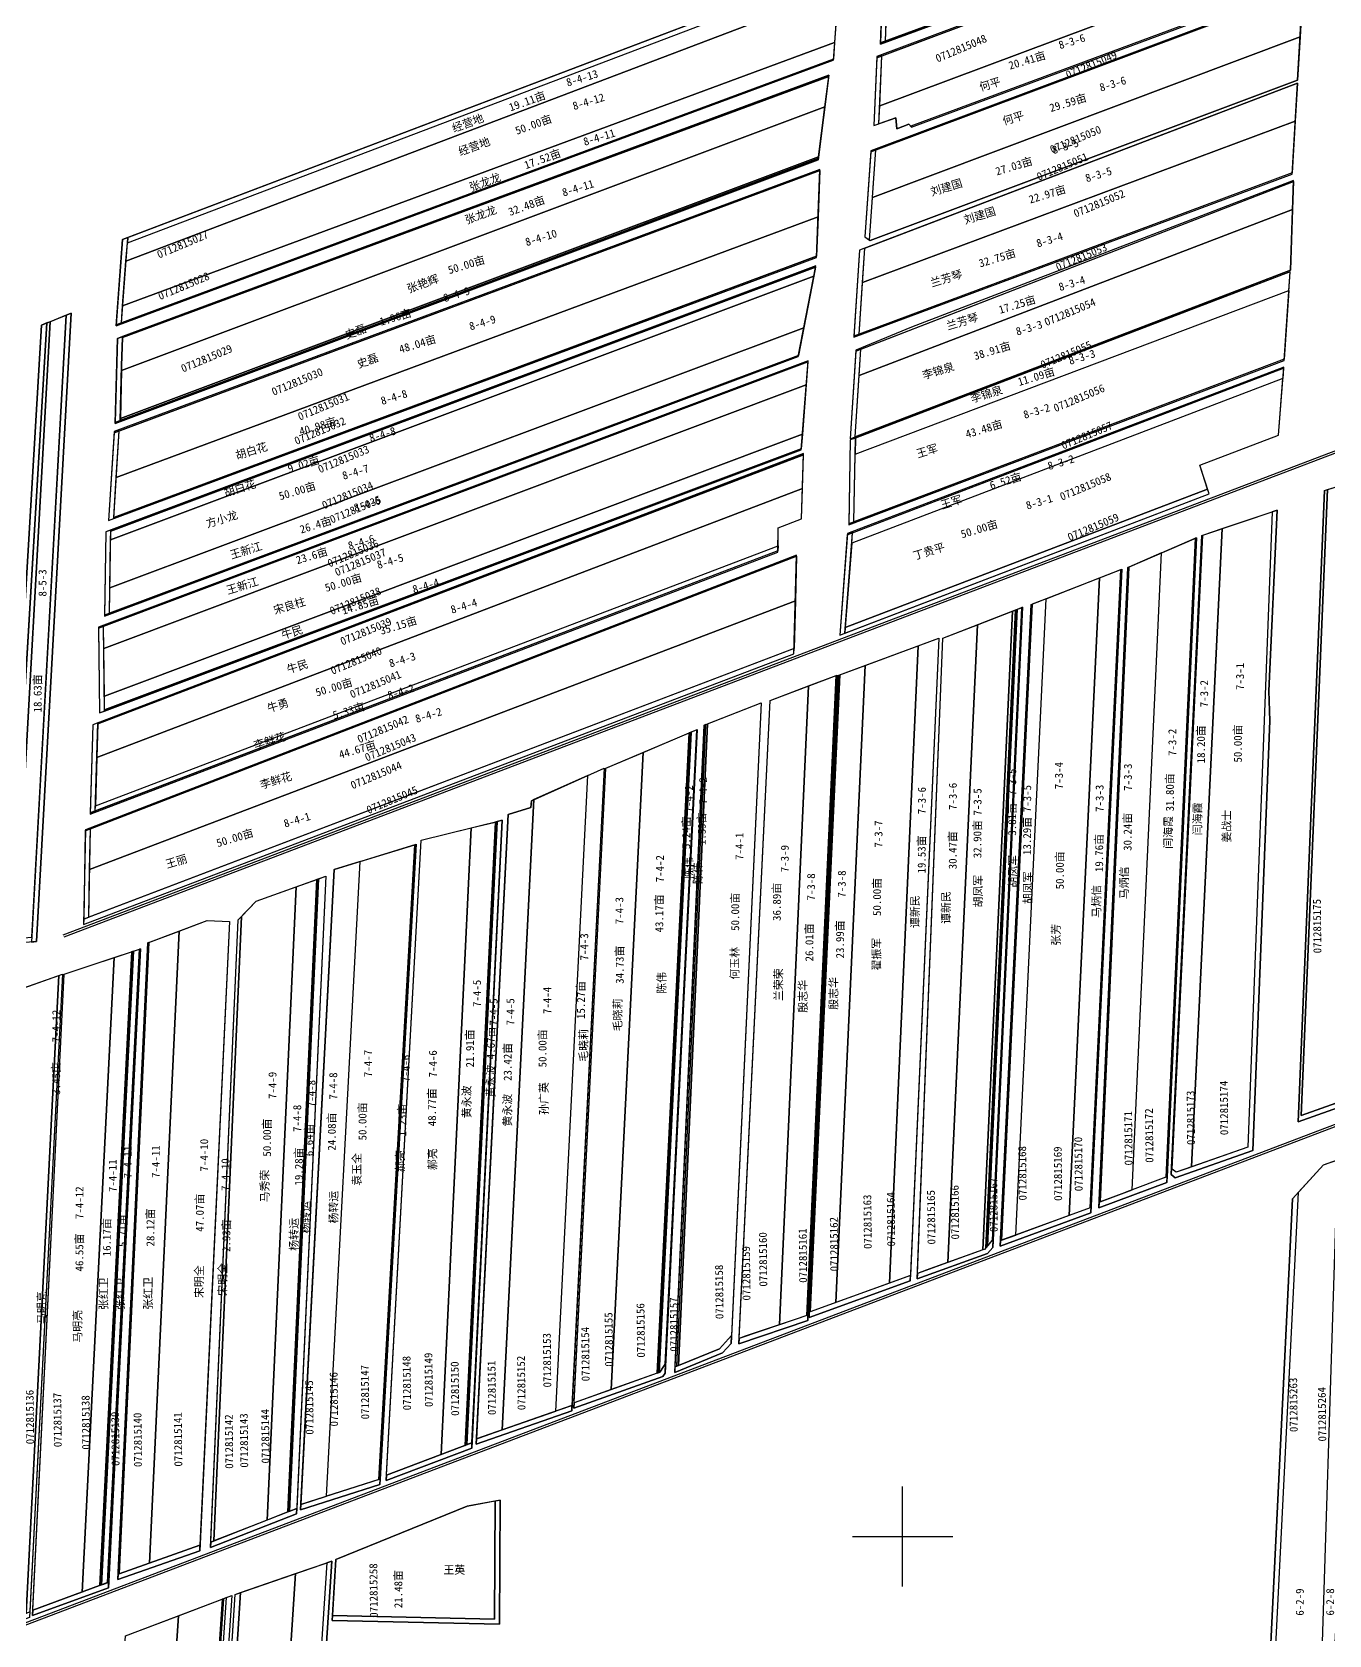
# Model space of a CAD drawing. Extents: x 541061 to 546490, y 4985742 to 4991358.
# Drawn here: x 543130 to 544426, y 4988941 to 4990543 of the extents above; entities that cross this region are included whole.
import ezdxf
from ezdxf.enums import TextEntityAlignment as Align

# ---------------------------------------------------------------- set-up
doc = ezdxf.new("R2010")
doc.units = 0
doc.header["$LTSCALE"] = 10
doc.layers.get('0').update_dxf_attribs({"linetype": 'CONTINUOUS'})
for name, color, linetype in [('2020.3.23画地', 7, 'CONTINUOUS'), ('2021年新职工', 7, 'CONTINUOUS'), ('2022年', 7, 'CONTINUOUS'), ('4-5', 7, 'CONTINUOUS'), ('TK', 7, 'CONTINUOUS'), ('地块名称', 7, 'CONTINUOUS'), ('地物扣减', 3, 'CONTINUOUS'), ('地籍号', 7, 'CONTINUOUS'), ('承包户', 7, 'CONTINUOUS'), ('测地框', 7, 'CONTINUOUS'), ('经营地', 1, 'CONTINUOUS'), ('经营地面积', 5, 'CONTINUOUS'), ('路林渠', 7, 'CONTINUOUS'), ('身份地', 1, 'CONTINUOUS'), ('身份地面积', 7, 'CONTINUOUS'), ('退界出水桩', 7, 'CONTINUOUS'), ('退界渠道', 7, 'CONTINUOUS')]:
    doc.layers.add(name, color=color, linetype=linetype)
doc.styles.add('宋体', font='')
doc.styles.get('宋体').set_extended_font_data('SimSun')

msp = doc.modelspace()

# ---------------------------------------------------------------- linework, layer by layer
at = {"color": 1, "linetype": 'Continuous'}
msp.add_line((543414.4, 4989695.7, 283), (543385.4, 4989063.4, 283), dxfattribs=at)
msp.add_line((543414.4, 4989695.7, 283), (543385.4, 4989063.4, 283), dxfattribs=at)
at = {"color": 2, "linetype": 'Continuous', "flags": 128}
msp.add_lwpolyline([(543803.4, 4989850.5), (543801.7, 4989849.8), (543772.4, 4989208.4), (543774.2, 4989209.2)], close=True, dxfattribs=at)
at = {"layer": '2020.3.23画地', "color": 3, "linetype": 'Continuous'}
msp.add_lwpolyline([(543983.9, 4990563.5), (544405.9, 4990718.7), (544405.2, 4990689.1), (543982.8, 4990533.7)], close=True, dxfattribs=at)
at = {"layer": '2020.3.23画地', "color": 3, "linetype": 'Continuous', "flags": 128}
msp.add_lwpolyline([(543234.2, 4988333.9), (543184.9, 4988316.1), (543192.3, 4988439), (543190.4, 4988439.1), (543223.1, 4988939.7), (543276.1, 4988959.7)], close=True, dxfattribs=at)
at = {"layer": '2021年新职工', "color": 1, "linetype": 'Continuous'}
for points in [[(543956.5, 4990199.4), (544389.7, 4990365.3), (544387.6, 4990304.8), (543952.5, 4990138.1)], [(544196.9, 4989997.1), (544218, 4990005.4), (544187.3, 4989367.6), (544166.3, 4989359.8)], [(543805.1, 4989851.1), (543858.6, 4989872.1), (543828.9, 4989239.7), (543817, 4989226.6), (543775.9, 4989209.9)], [(543568.9, 4989747.3), (543592.6, 4989753.1), (543562.4, 4989130), (543538.6, 4989121)], [(543518.6, 4989734.9), (543568.9, 4989747.3), (543538.6, 4989121), (543484.1, 4989100.3)], [(543512.4, 4989730.4), (543513.7, 4989730.8), (543477.7, 4989096.2), (543476.4, 4989095.8)]]:
    msp.add_lwpolyline(points, close=True, dxfattribs=at)
at = {"layer": '2021年新职工', "color": 1, "linetype": 'Continuous', "flags": 128}
for points in [[(543952.8, 4990136.9), (543952.5, 4990120.8), (544386.1, 4990284.5), (544387.3, 4990303.1)], [(543108.1, 4989636.1), (543113.7, 4989636.6), (543147.8, 4990253.2), (543144.5, 4990251.9)], [(544258.6, 4990022.1), (544226.1, 4990008), (544197.3, 4989373.3), (544229.4, 4989385.3)], [(543986.9, 4989292.3), (543933.3, 4989272.8), (543962.7, 4989909.7), (544015.5, 4989929.1)], [(543631.5, 4989775.5), (543628.9, 4989774.4), (543628.5, 4989767.7), (543605.8, 4989760.6), (543574.1, 4989136.5), (543599.6, 4989145.5)], [(543564.4, 4989130.8), (543569.5, 4989132.7), (543599.7, 4989754.8), (543594.6, 4989753.6)]]:
    msp.add_lwpolyline(points, close=True, dxfattribs=at)
at = {"layer": '2022年', "color": 4, "linetype": 'Continuous'}
for points in [[(543220.4, 4990268.9), (543932, 4990532.4), (543930.8, 4990515.6), (543219.1, 4990252)], [(543187.4, 4989705.5), (543892.8, 4989974.3), (543891.6, 4989926.5), (543186.5, 4989657.9)], [(543161.8, 4989601.1), (543211.9, 4989617.5), (543179.9, 4988983.4), (543130.5, 4988965.2)], [(543156.5, 4989599.7), (543160.2, 4989601), (543127.5, 4988963.5), (543123.8, 4988962.1)]]:
    msp.add_lwpolyline(points, close=True, dxfattribs=at)
at = {"layer": '2022年', "color": 4, "linetype": 'Continuous', "flags": 128}
for points in [[(543922.3, 4990468.1), (543926.2, 4990498.4), (543220.1, 4990237.3), (543219.4, 4990209.1), (543219.3, 4990204.3)], [(543202.2, 4989879), (543201.6, 4989926.5), (543903.6, 4990190), (543899.9, 4990140.9)], [(543202.4, 4989865.1), (543202.2, 4989879), (543899.9, 4990140.9), (543898.7, 4990126.2)], [(543195.7, 4989851.2), (543194.6, 4989817.6), (543899.9, 4990086.6), (543900.9, 4990120.2)], [(543364.7, 4989055.3), (543311.5, 4989034.6), (543339.2, 4989658.8), (543353.8, 4989673.9), (543393.8, 4989688.3)], [(543101.6, 4989580.2), (543156.5, 4989599.7), (543123.8, 4988962.1), (543072.2, 4988943.4)]]:
    msp.add_lwpolyline(points, close=True, dxfattribs=at)
at = {"layer": '4-5', "color": 3, "linetype": 'Continuous', "flags": 128}
msp.add_lwpolyline([(543977.1, 4990469), (543979.2, 4990519), (544404.4, 4990678.2), (544402.4, 4990628.2)], close=True, dxfattribs=at)
at = {"layer": '4-5', "color": 2, "linetype": 'Continuous'}
for points in [[(543969.9, 4990377.4), (544397.3, 4990537.8), (544394.8, 4990494.7), (543967.6, 4990334.4), (543967, 4990334.8)], [(543962.2, 4990326.7), (544394.5, 4990491.7), (544392.3, 4990453.5), (543959.9, 4990292.4)]]:
    msp.add_lwpolyline(points, close=True, dxfattribs=at)
at = {"layer": '4-5', "color": 2, "linetype": 'Continuous', "flags": 128}
msp.add_lwpolyline([(543594.6, 4989753.6), (543593.6, 4989753.3), (543563.4, 4989130.4), (543564.4, 4989130.8)], close=True, dxfattribs=at)
at = {"layer": 'TK', "linetype": 'Continuous'}
for p, q in [((544000, 4988988.8), (544000, 4989088.8)), ((543950, 4989038.8), (544050, 4989038.8))]:
    msp.add_line(p, q, dxfattribs=at)
at = {"layer": '地物扣减', "color": 3, "linetype": 'Continuous'}
for points in [[(543801.7, 4989849.8), (543801.7, 4989849.8), (543772.4, 4989208.4), (543775.9, 4989209.9), (543817, 4989226.6), (543828.9, 4989239.7), (543828.5, 4989231.9), (543820, 4989222.4), (543772.2, 4989203)], [(543237.4, 4989625.9), (543238.4, 4989626.2), (543206.1, 4988987.7), (543130.2, 4988959.8), (543130.5, 4988965.2), (543143.2, 4988969.9), (543146, 4988970.9), (543197.2, 4988989.8), (543198.2, 4988990.1), (543199.2, 4988990.5), (543201.5, 4988991.4), (543204.8, 4988992.5), (543205.4, 4988992.8)], [(543245.6, 4989632.4), (543246.7, 4989632.8), (543216.9, 4989001.6), (543297.6, 4989030.1), (543297.4, 4989024.7), (543215.6, 4988995.9)], [(543584.7, 4989140.3), (543588, 4989141.4), (543641.8, 4989160.3), (543645, 4989161.4), (543669.5, 4989170), (543669.3, 4989164.6), (543573.8, 4989131.1), (543574.1, 4989136.5)], [(543308.4, 4989033.3), (543337.2, 4989044.6), (543340.4, 4989045.8), (543385.4, 4989063.4), (543386.4, 4989063.8), (543387.4, 4989064.2), (543394.6, 4989067), (543394.3, 4989061.5), (543308.1, 4989027.9)], [(543430.1, 4988960), (543592.2, 4988956.4), (543592.6, 4989074.4), (543597.6, 4989075.3), (543597.2, 4988951.3), (543429.8, 4988955)]]:
    msp.add_lwpolyline(points, close=True, dxfattribs=at)
at = {"layer": '地物扣减', "color": 2, "linetype": 'Continuous', "flags": 128}
msp.add_lwpolyline([(543762.5, 4989211.2), (543763.1, 4989212.1), (543794.7, 4989845.5), (543794.2, 4989845.3)], close=True, dxfattribs=at)
at = {"layer": '测地框', "color": 7, "linetype": 'Continuous', "flags": 128}
for points, elevation in [([(544407.4, 4990788.3), (544405.2, 4990688), (543977.7, 4990530.7), (543981.2, 4990624.3)], 280.5), ([(543957, 4990324.8), (543951.2, 4990237.7), (544389.3, 4990400.8), (544394.5, 4990491.7)], 281.5)]:
    msp.add_lwpolyline(points, close=True, dxfattribs=dict(at, elevation=elevation))
at = {"layer": '测地框', "linetype": 'Continuous', "flags": 128}
for points, elevation in [([(543974.1, 4990518.2), (543971.3, 4990449.3), (543993.1, 4990456.9), (543994.2, 4990446.1), (544006.3, 4990450.5), (544008.9, 4990447.7), (544400.9, 4990593.4), (544404.4, 4990679.3)], 280.6), ([(543937.5, 4990608), (543930.7, 4990514.5), (543213.9, 4990249), (543220.4, 4990335.5)], 280.2), ([(543968.1, 4990424.1), (543962.2, 4990338), (543967.6, 4990334.4), (544394.8, 4990494.7), (544400, 4990585.9)], 280.9), ([(543926.3, 4990499.5), (543915.4, 4990415), (543212.9, 4990151.4), (543215.1, 4990236.5)], 280.5), ([(543211.8, 4990143.3), (543206.3, 4990054.5), (543913.9, 4990317.5), (543917.2, 4990405.5)], 281.7), ([(544009, 4990247.6), (543953.2, 4990224.7), (543947.4, 4990136.1), (544387.6, 4990304.8), (544390.6, 4990394.3)], 281.5), ([(543203.5, 4990043.1), (543202.3, 4989958.9), (543895.6, 4990218.3), (543913.1, 4990308.9)], 281.9), ([(543947.7, 4990135), (543946.2, 4990050.2), (544381.2, 4990214.5), (544387.3, 4990303.1)], 282.1), ([(543139.4, 4990249.8), (543168.9, 4990261.7), (543134.3, 4989633.6), (543102.7, 4989630.6)], 281.9), ([(543196.4, 4989947.9), (543197.4, 4989862.1), (543898.7, 4990125.1), (543905.4, 4990214.1)], 282), ([(543944.8, 4990041.4), (543937.2, 4989939.9), (544306.4, 4990081.1), (544297, 4990109.9), (544375.6, 4990139.7), (544380.9, 4990207.9)], 282.1), ([(543190.6, 4989850.4), (543187.9, 4989761.1), (543875.4, 4990022.9), (543875.7, 4990047.3), (543899, 4990056.3), (543901, 4990121.3)], 282.2), ([(544421.7, 4990084.6), (544505.7, 4990110.1), (544479.6, 4989483.3), (544395.3, 4989453.3)], 281.7), ([(544298.9, 4990039.5), (544374.3, 4990064.9), (544366.1, 4989884.3), (544366.9, 4989854.3), (544349.9, 4989424.6), (544272.4, 4989397.3), (544268.3, 4989400.7)], 281.7), ([(544225.1, 4990007.5), (544293.6, 4990037.2), (544264, 4989392.9), (544196.1, 4989367.5)], 281.9), ([(543183.1, 4989745.4), (543181.4, 4989650.6), (543891.4, 4989921.1), (543894, 4990019.8)], 282.3), ([(544128.3, 4989970.4), (544219, 4990005.8), (544188.1, 4989362.5), (544097.6, 4989329.2)], 282.1), ([(544040.3, 4989936.8), (544119.9, 4989967.7), (544090.1, 4989327.9), (544084.9, 4989321.7), (544014.5, 4989296.5)], 282.4), ([(543936.1, 4989900), (544036.2, 4989936.7), (544007.5, 4989294.4), (543906.5, 4989257.8)], 282.8), ([(543867.7, 4989874.7), (543934.5, 4989899.9), (543905.1, 4989254.8), (543836.2, 4989231.5)], 282.7), ([(543801.7, 4989849.8), (543858.6, 4989872.1), (543828.5, 4989231.9), (543820, 4989222.4), (543772.2, 4989203)], 282.9), ([(543703.2, 4989807), (543794.7, 4989845.5), (543762.6, 4989202.2), (543760.4, 4989198.9), (543671.5, 4989167.1)], 282.9), ([(543605.8, 4989760.6), (543628.5, 4989767.7), (543628.9, 4989774.4), (543701.8, 4989806.9), (543669.3, 4989164.6), (543573.8, 4989131.1)], 283.3), ([(543518.6, 4989734.9), (543599.7, 4989754.8), (543569.3, 4989127.3), (543483.8, 4989094.9)], 283.2), ([(543431.9, 4989705.7), (543513.7, 4989730.8), (543477.4, 4989090.8), (543398.2, 4989065.5)], 283.1), ([(543335.9, 4989655.4), (543353.8, 4989673.9), (543423.6, 4989699), (543394.3, 4989061.5), (543308.1, 4989027.9)], 283), ([(543245.6, 4989632.4), (543305, 4989654.5), (543327.2, 4989653.7), (543297.4, 4989024.7), (543215.6, 4988995.9)], 283), ([(543161.8, 4989601.1), (543238.4, 4989626.2), (543206.1, 4988987.7), (543130.2, 4988959.8)], 283), ([(543072.7, 4989569.9), (543160.2, 4989601), (543127.2, 4988958), (543043, 4988927.5)], 283.2), ([(544389.8, 4989376.4), (544420.7, 4989410.4), (544456.8, 4989423), (544425.4, 4988794.4), (544364.5, 4988779.6), (544361, 4988788.7)], 281.9), ([(543433.5, 4989015.9), (543429.8, 4988955), (543597.2, 4988951.3), (543597.6, 4989075.3), (543564.6, 4989069.2)], 283.1), ([(543223.1, 4988939.7), (543329.4, 4988979.8), (543287.5, 4988353.2), (543284.1, 4988346.5), (543184.6, 4988310.6), (543192.3, 4988439), (543190.4, 4988439.1)], 283.4)]:
    msp.add_lwpolyline(points, close=True, dxfattribs=dict(at, elevation=elevation))
at = {"layer": '测地框', "color": 3, "linetype": 'Continuous', "elevation": 283.3, "flags": 128}
msp.add_lwpolyline([(543332.8, 4988980.9), (543429.6, 4989014.4), (543388.4, 4988384.3), (543292.4, 4988351.5)], close=True, dxfattribs=at)
at = {"layer": '经营地', "color": 1, "linetype": 'Continuous'}
msp.add_line((544112.8, 4989964.9, 282.4), (544083, 4989327.3, 282.4), dxfattribs=at)
at = {"layer": '经营地', "color": 5, "linetype": 'Continuous', "flags": 128}
for points in [[(543223.7, 4990313.6), (543225.1, 4990332), (543937.1, 4990602.5), (543935.7, 4990584.1)], [(543220.4, 4990268.9), (543223.7, 4990313.6), (543935.7, 4990584.1), (543932, 4990532.4)], [(543113.7, 4989636.6), (543129.5, 4989638.1), (543163.8, 4990259.7), (543147.8, 4990253.2)]]:
    msp.add_lwpolyline(points, close=True, dxfattribs=at)
at = {"layer": '经营地', "color": 5, "linetype": 'Continuous'}
msp.add_lwpolyline([(543144.5, 4990251.9), (543144.5, 4990251.9), (543108.1, 4989636.1), (543108.1, 4989636.1)], close=True, dxfattribs=at)
at = {"layer": '路林渠', "color": 3, "linetype": 'Continuous'}
msp.add_line((544421.7, 4990084.6, 281.7), (544395.3, 4989453.3, 281.7), dxfattribs=at)
at = {"layer": '路林渠', "color": 3, "linetype": 'Continuous', "flags": 128}
for points in [[(543986.1, 4990620.8), (543981, 4990618.9), (543977.7, 4990531.8), (543982.8, 4990533.7)], [(543937.1, 4990602.5), (543937.5, 4990608), (543225.5, 4990337.5), (543225.1, 4990332)], [(543979.2, 4990519), (543974.1, 4990517.1), (543971.3, 4990449.3), (543976.3, 4990451.1)], [(543973.2, 4990425), (543968.1, 4990423), (543962.2, 4990338), (543967, 4990334.8)], [(543225.1, 4990332), (543225.5, 4990337.5), (543220.4, 4990335.5), (543213.9, 4990250.1), (543219.1, 4990252)], [(543962.2, 4990326.7), (543957, 4990324.8), (543951.3, 4990238.7), (543956.4, 4990240.7)], [(543144.5, 4990251.9), (543139.4, 4990249.8), (543102.7, 4989630.6), (543107.8, 4989631)], [(543168.9, 4990261.7), (543163.8, 4990259.7), (543129.2, 4989633.1), (543134.3, 4989633.6)], [(543220.1, 4990237.3), (543220.1, 4990238.4), (543215.1, 4990236.5), (543213, 4990152.5), (543218, 4990154.4), (543219.4, 4990209.1)], [(543958.2, 4990225.6), (543953.1, 4990223.6), (543947.4, 4990136.1), (543952.5, 4990138.1)], [(543216.9, 4990144.1), (543211.8, 4990142.2), (543206.3, 4990054.5), (543211.5, 4990056.5)], [(543952.8, 4990136.9), (543947.7, 4990135), (543946.2, 4990051.3), (543951.3, 4990053.2)], [(544306.4, 4990081.1), (544304.8, 4990085.9), (543942.7, 4989947.4), (543942.3, 4989941.9)], [(544421.7, 4990084.6), (544424.5, 4990085.5), (544398.3, 4989459.7), (544479.9, 4989488.7), (544479.6, 4989483.3), (544395.3, 4989453.3)], [(544349.9, 4989424.6), (544366.9, 4989854.3), (544366.1, 4989884.3), (544374.3, 4990064.9), (544369.2, 4990063.1), (544345, 4989428.2), (544283.4, 4989406.5), (544273.4, 4989403), (544269.5, 4989406.2), (544268.6, 4989407), (544268.3, 4989400.7), (544272.4, 4989397.3)], [(543208.5, 4990044.9), (543203.5, 4990043.1), (543202.3, 4989960), (543207.4, 4989961.9)], [(543949.9, 4990042.3), (543944.7, 4990040.3), (543937.2, 4989939.9), (543942.3, 4989941.9)], [(543201.4, 4989948.7), (543196.4, 4989946.9), (543197.4, 4989862.1), (543202.4, 4989864)], [(543891.4, 4989921.1), (543891.6, 4989926.5), (543181.5, 4989656), (543181.4, 4989650.6)], [(543195.7, 4989852.3), (543190.6, 4989850.4), (543188, 4989762.2), (543193, 4989764.1)], [(543188.1, 4989746.2), (543183, 4989744.3), (543181.5, 4989656), (543186.5, 4989657.9)], [(544264, 4989392.9), (544264.3, 4989398.4), (544263.2, 4989398), (544224.1, 4989383.3), (544219, 4989381.4), (544197.3, 4989373.3), (544196.3, 4989373), (544196.1, 4989367.5)], [(544425.4, 4988794.4), (544425.7, 4988799.6), (544367.6, 4988785.5), (544366.1, 4988789.6), (544395.7, 4989383), (544389.8, 4989376.4), (544361, 4988788.7), (544364.5, 4988779.6)], [(544188.1, 4989362.5), (544188.3, 4989368), (544187.3, 4989367.6), (544098.8, 4989335), (544097.8, 4989334.6), (544097.6, 4989329.2)], [(544084.9, 4989321.7), (544090.1, 4989327.9), (544090.5, 4989336.1), (544089.4, 4989335), (544087.6, 4989332.8), (544085.2, 4989329.8), (544081.9, 4989325.9), (544080.2, 4989325.3), (544027.1, 4989306.3), (544023.6, 4989305.1), (544014.7, 4989301.9), (544014.5, 4989296.5)], [(544007.5, 4989294.4), (544007.7, 4989299.8), (543907.7, 4989263.5), (543906.7, 4989263.2), (543906.5, 4989257.8)], [(543905.1, 4989254.8), (543905.3, 4989260.2), (543904.3, 4989259.8), (543894.7, 4989256.6), (543841.7, 4989238.7), (543836.5, 4989236.9), (543836.2, 4989231.5)], [(543820, 4989222.4), (543828.5, 4989231.9), (543828.9, 4989239.7), (543817, 4989226.6), (543775.9, 4989209.9), (543774.5, 4989209.4), (543772.4, 4989208.4), (543772.2, 4989203)], [(543760.4, 4989198.9), (543762.6, 4989202.2), (543763.1, 4989212.1), (543760.9, 4989208.8), (543757.2, 4989203.1), (543756.6, 4989202.9), (543755.6, 4989202.5), (543754.6, 4989202.1), (543703.7, 4989183.9), (543700.7, 4989182.8), (543671.8, 4989172.5), (543671.5, 4989167.1)], [(543669.3, 4989164.6), (543669.5, 4989170), (543574.1, 4989136.5), (543573.8, 4989131.1)], [(543569.3, 4989127.3), (543569.5, 4989132.7), (543484.1, 4989100.3), (543483.8, 4989094.9)], [(543477.4, 4989090.8), (543477.7, 4989096.2), (543398.5, 4989070.9), (543398.2, 4989065.5)], [(543394.3, 4989061.5), (543394.6, 4989067), (543308.4, 4989033.3), (543308.1, 4989027.9)], [(543297.4, 4989024.7), (543297.6, 4989030.1), (543216.9, 4989001.6), (543215.9, 4989001.3), (543215.6, 4988995.9)], [(543429.6, 4989014.4), (543424.5, 4989012.6), (543383.6, 4988388), (543292.7, 4988356.9), (543292.4, 4988351.5), (543388.4, 4988384.3)], [(543206.1, 4988987.7), (543206.4, 4988993.2), (543205.4, 4988992.8), (543199.2, 4988990.5), (543198.2, 4988990.1), (543197.2, 4988989.8), (543146, 4988970.9), (543130.5, 4988965.2), (543130.2, 4988959.8)]]:
    msp.add_lwpolyline(points, close=True, dxfattribs=at)
at = {"layer": '路林渠', "color": 4, "linetype": 'Continuous', "elevation": 283.5, "flags": 128}
for points in [[(543161.1, 4989640.3), (545531.6, 4990542.6)], [(543161.1, 4989640.3), (545531.6, 4990542.6)], [(543162, 4989638.4), (545533.2, 4990541)], [(543162, 4989638.4), (545533.2, 4990541)], [(542902, 4988868.5), (545486.5, 4989852.3)], [(542902.2, 4988866.4), (545488.1, 4989850.7)]]:
    msp.add_lwpolyline(points, dxfattribs=at)
at = {"layer": '路林渠', "color": 3, "linetype": 'Continuous', "flags": 128}
msp.add_lwpolyline([(544395.3, 4989453.3), (544479.6, 4989483.3)], dxfattribs=at)
at = {"layer": '路林渠', "color": 1, "linetype": 'Continuous', "flags": 128}
for points, elevation in [([(544268.3, 4989400.7), (544272.4, 4989397.3), (544349.9, 4989424.6)], 281.7), ([(544196.1, 4989367.5), (544264, 4989392.9)], 281.9), ([(544097.6, 4989329.2), (544188.1, 4989362.5)], 282.1)]:
    msp.add_lwpolyline(points, dxfattribs=dict(at, elevation=elevation))
at = {"layer": '路林渠', "color": 3, "linetype": 'Continuous', "elevation": 282.8, "flags": 128}
msp.add_lwpolyline([(543906.5, 4989257.8), (544007.5, 4989294.4)], dxfattribs=at)
at = {"layer": '身份地', "color": 1, "linetype": 'Continuous', "flags": 128}
for points in [[(543979.2, 4990519), (544404.4, 4990678.2)], [(543211.5, 4990057.5), (543914, 4990318.6)], [(543208.5, 4990043.9), (543912.8, 4990307.8)], [(543195.7, 4989851.2), (543900.9, 4990120.2)], [(543202.4, 4989864), (543898.7, 4990125.1)]]:
    msp.add_lwpolyline(points, dxfattribs=at)
for points in [[(544008.2, 4990448.5), (544006.3, 4990450.5), (543994.2, 4990446.1), (543993.1, 4990456.9), (543976.3, 4990451.1), (543977.1, 4990469), (544402.4, 4990628.2), (544401, 4990594.5)], [(543956.5, 4990199.4), (543958.2, 4990225.6), (544390.6, 4990393.2), (544389.7, 4990365.3)], [(543208.4, 4990035.3), (543208.5, 4990043.9), (543912.8, 4990307.8), (543911.1, 4990298.6)], [(543201.6, 4989926.5), (543201.4, 4989948.7), (543905.3, 4990213), (543903.6, 4990190)], [(543942.7, 4989947.4), (544304.8, 4990085.9), (544297, 4990109.9), (544375.6, 4990139.7), (544380, 4990196.4), (543949.1, 4990031.9)], [(543875.5, 4990029.3), (543875.7, 4990047.3), (543899, 4990056.3), (543899.9, 4990086.6), (543194.6, 4989817.6), (543193.2, 4989769.4)], [(544452.5, 4989479), (544398.3, 4989459.7), (544424.5, 4990085.5), (544478.5, 4990101.8)], [(544288.7, 4989408.3), (544273.4, 4989403), (544269.5, 4989406.2), (544299.9, 4990039.9), (544319.2, 4990046.4)], [(543187.4, 4989705.5), (543188.1, 4989746.2), (543894, 4990018.7), (543892.8, 4989974.3)], [(544166.3, 4989359.8), (544113, 4989340.2), (544143.5, 4989976.3), (544196.9, 4989997.1)], [(544143.5, 4989976.3), (544129.3, 4989970.8), (544098.8, 4989335), (544113, 4989340.2)], [(544089.4, 4989335), (544085.2, 4989329.8), (544114.8, 4989965.7), (544118.9, 4989967.3)], [(544045.3, 4989312.8), (544014.7, 4989301.9), (544040.3, 4989936.8), (544074.7, 4989950.1)], [(543933.3, 4989272.8), (543907.7, 4989263.5), (543937.1, 4989900.3), (543962.7, 4989909.7)], [(543876.8, 4989250.5), (543836.5, 4989236.9), (543867.7, 4989874.7), (543905.8, 4989889.1)], [(543775.9, 4989209.9), (543774.2, 4989209.2), (543803.4, 4989850.5), (543805.1, 4989851.1)], [(543756.6, 4989202.9), (543757.2, 4989203.1), (543762.5, 4989211.2), (543794.2, 4989845.3), (543788.6, 4989842.9)], [(543685.4, 4989799.6), (543631.5, 4989775.5), (543599.6, 4989145.5), (543653.2, 4989164.3)], [(543398.5, 4989070.9), (543424.2, 4989079.1), (543457.7, 4989713.6), (543431.9, 4989705.7)], [(543311.5, 4989034.6), (543308.4, 4989033.3), (543335.9, 4989655.4), (543339.2, 4989658.8)], [(543247.1, 4989012.3), (543216.9, 4989001.6), (543246.7, 4989632.8), (543276.9, 4989644)], [(543352.5, 4988377.3), (543298.3, 4988358.8), (543338.3, 4988982.8), (543393.3, 4989001.9)], [(543298.3, 4988358.8), (543292.7, 4988356.9), (543332.8, 4988980.9), (543338.3, 4988982.8)]]:
    msp.add_lwpolyline(points, close=True, dxfattribs=at)
at = {"layer": '身份地', "color": 1, "linetype": 'Continuous'}
for points in [[(543973.2, 4990425), (544400, 4990584.9), (544397.3, 4990537.8), (543969.9, 4990377.4)], [(543959.9, 4990292.4), (544392.3, 4990453.5), (544389.3, 4990401.9), (543956.4, 4990240.7)], [(543214, 4990097.4), (543915.4, 4990358), (543914, 4990318.6), (543211.5, 4990057.5)], [(543208.4, 4990035.3), (543911.1, 4990298.6), (543901.2, 4990247.1), (543207.7, 4989987.3)], [(543952.5, 4990120.8), (544386.1, 4990284.5), (544381.3, 4990215.6), (543951.3, 4990053.2)], [(543207.7, 4989987.3), (543901.2, 4990247.1), (543895.9, 4990219.4), (543207.4, 4989961.9)], [(543949.9, 4990042.3), (544380.8, 4990206.8), (544380, 4990196.4), (543949.1, 4990031.9)], [(544319.2, 4990046.4), (544369.2, 4990063.1), (544345, 4989428.2), (544288.7, 4989408.3)], [(543193.2, 4989769.4), (543875.5, 4990029.3), (543875.4, 4990024), (543193, 4989764.1)], [(544258.6, 4990022.1), (544292.5, 4990036.8), (544263.2, 4989398), (544229.4, 4989385.3)], [(544074.7, 4989950.1), (544109.7, 4989963.7), (544080.2, 4989325.3), (544045.3, 4989312.8)], [(544109.7, 4989963.7), (544112.8, 4989964.9), (544083, 4989327.3), (544081.9, 4989325.9), (544080.2, 4989325.3)], [(544015.5, 4989929.1), (544036.2, 4989936.7), (544007.7, 4989299.8), (543986.9, 4989292.3)], [(543905.8, 4989889.1), (543933.4, 4989899.5), (543904.3, 4989259.8), (543876.8, 4989250.5)], [(543740.5, 4989822.7), (543786.6, 4989842.1), (543754.6, 4989202.1), (543708.7, 4989185.7)], [(543703.2, 4989807), (543740.5, 4989822.7), (543708.7, 4989185.7), (543671.8, 4989172.5)], [(543685.4, 4989799.6), (543701.8, 4989806.9), (543669.5, 4989170), (543653.2, 4989164.3)], [(543594.6, 4989753.6), (543599.7, 4989754.8), (543569.5, 4989132.7), (543564.4, 4989130.8)], [(543457.7, 4989713.6), (543512.4, 4989730.4), (543476.4, 4989095.8), (543424.2, 4989079.1)], [(543335.9, 4989655.4), (543353.8, 4989673.9), (543393.8, 4989688.3), (543364.7, 4989055.3), (543308.4, 4989033.3)], [(543393.8, 4989688.3), (543414.4, 4989695.7), (543385.4, 4989063.4), (543364.7, 4989055.3)], [(543276.9, 4989644), (543305, 4989654.5), (543327.2, 4989653.7), (543297.6, 4989030.1), (543247.1, 4989012.3)], [(543211.9, 4989617.5), (543229.2, 4989623.2), (543197.2, 4988989.8), (543179.9, 4988983.4)], [(543231.2, 4989623.9), (543237.4, 4989625.9), (543205.4, 4988992.8), (543199.2, 4988990.5)], [(543074.7, 4989570.6), (543156.5, 4989599.7), (543123.8, 4988962.1), (543045.3, 4988933.6)], [(543484.1, 4989100.3), (543569.5, 4989132.7), (543569.3, 4989127.3), (543483.8, 4989094.9)], [(543433.5, 4989015.9), (543564.6, 4989069.2), (543592.6, 4989074.4), (543592.2, 4988956.4), (543430.1, 4988960)], [(543393.3, 4989001.9), (543424.5, 4989012.6), (543383.6, 4988388), (543352.5, 4988377.3)], [(543276.1, 4988959.7), (543320, 4988976.3), (543278.1, 4988349.8), (543234.2, 4988333.9)], [(543324.3, 4988977.9), (543329.4, 4988979.8), (543287.5, 4988353.2), (543282.4, 4988351.4)]]:
    msp.add_lwpolyline(points, close=True, dxfattribs=at)
at = {"layer": '身份地', "color": 1, "linetype": 'Continuous', "flags": 128}
for points, elevation in [([(543416.5, 4989696.4), (543423.6, 4989699), (543394.6, 4989067), (543387.4, 4989064.2)], 283), ([(544415.1, 4988797), (544367.6, 4988785.5), (544366.1, 4988789.6), (544395.7, 4989383), (544420.7, 4989410.4), (544434.7, 4989415.3)], 281.9), ([(544456.8, 4989423), (544434.7, 4989415.3), (544415.1, 4988797), (544425.7, 4988799.6), (544456.8, 4989423)], 281.9)]:
    msp.add_lwpolyline(points, close=True, dxfattribs=dict(at, elevation=elevation))
at = {"layer": '身份地面积', "color": 1, "linetype": 'Continuous', "flags": 128}
for points in [[(543915.8, 4990418.1), (543922.3, 4990468.1), (543219.3, 4990204.3), (543218.1, 4990156.3)], [(543915.5, 4990416.2), (543915.8, 4990418.1), (543218.1, 4990156.3), (543218, 4990154.4)], [(543214, 4990097.4), (543216.9, 4990144.1), (543917.1, 4990404.5), (543915.4, 4990358)]]:
    msp.add_lwpolyline(points, close=True, dxfattribs=at)
at = {"layer": '退界出水桩', "color": 2, "linetype": 'Continuous'}
for p, q in [((544268.6, 4989407, 281.7), (544298.9, 4990039.5, 281.7)), ((544269.5, 4989406.2, 281.7), (544299.9, 4990039.9, 281.7)), ((544269.5, 4989406.2, 281.7), (544299.9, 4990039.9, 281.7)), ((544292.5, 4990036.8, 281.9), (544263.2, 4989398, 281.9)), ((544292.5, 4990036.8, 281.9), (544263.2, 4989398, 281.9)), ((544293.6, 4990037.2, 281.9), (544264.3, 4989398.4, 281.9)), ((544225.1, 4990007.5, 281.9), (544196.1, 4989367.5, 281.9)), ((544226.1, 4990008, 281.9), (544197.3, 4989373.3, 281.9)), ((544197.3, 4989373.3, 281.9), (544226.1, 4990008, 281.9)), ((544187.3, 4989367.6, 282.1), (544218, 4990005.4, 282.1)), ((544218, 4990005.4, 282.1), (544187.3, 4989367.6, 282.1)), ((544188.1, 4989362.5, 282.1), (544219, 4990005.8, 282.1)), ((544083, 4989327.3, 282.4), (544112.8, 4989964.9, 282.4)), ((544112.8, 4989964.9, 282.4), (544083, 4989327.3, 282.4)), ((544084.1, 4989328.6, 282.4), (544113.8, 4989965.3, 282.4)), ((544085.2, 4989329.8, 282.4), (544114.8, 4989965.7, 282.4)), ((544085.2, 4989329.8, 282.4), (544114.8, 4989965.7, 282.4)), ((544118.9, 4989967.3, 282.4), (544089.4, 4989335, 282.4)), ((544118.9, 4989967.3, 282.4), (544089.4, 4989335, 282.4)), ((544119.9, 4989967.7, 282.4), (544090.1, 4989327.9, 282.4)), ((544097.6, 4989329.2, 282.1), (544128.3, 4989970.4, 282.1)), ((544098.8, 4989335, 282.1), (544129.3, 4989970.8, 282.1)), ((544098.8, 4989335, 282.1), (544129.3, 4989970.8, 282.1)), ((543933.4, 4989899.5, 282.7), (543904.3, 4989259.8, 282.7)), ((543904.3, 4989259.8, 282.7), (543933.4, 4989899.5, 282.7)), ((543934.5, 4989899.9, 282.7), (543905.1, 4989254.8, 282.7)), ((543906.5, 4989257.8, 282.8), (543936.1, 4989900, 282.8)), ((543907.7, 4989263.5, 282.8), (543937.1, 4989900.3, 282.8)), ((543937.1, 4989900.3, 282.8), (543907.7, 4989263.5, 282.8)), ((543754.6, 4989202.1, 282.9), (543786.6, 4989842.1, 282.9)), ((543754.6, 4989202.1, 282.9), (543786.6, 4989842.1, 282.9)), ((543755.6, 4989202.5, 282.9), (543787.6, 4989842.5, 282.9)), ((543755.6, 4989202.5, 282.9), (543787.6, 4989842.5, 282.9)), ((543756.6, 4989202.9, 282.9), (543788.6, 4989842.9, 282.9)), ((543756.6, 4989202.9, 282.9), (543788.6, 4989842.9, 282.9)), ((543385.4, 4989063.4, 283), (543414.4, 4989695.7, 283)), ((543385.4, 4989063.4, 283), (543414.4, 4989695.7, 283)), ((543386.4, 4989063.8, 283), (543415.5, 4989696, 283)), ((543386.4, 4989063.8, 283), (543415.5, 4989696, 283)), ((543387.4, 4989064.2, 283), (543416.5, 4989696.4, 283)), ((543387.4, 4989064.2, 283), (543416.5, 4989696.4, 283)), ((543229.2, 4989623.2, 283), (543197.2, 4988989.8, 283)), ((543229.2, 4989623.2, 283), (543197.2, 4988989.8, 283)), ((543230.2, 4989623.5, 283), (543198.2, 4988990.1, 283)), ((543230.2, 4989623.5, 283), (543198.2, 4988990.1, 283)), ((543231.2, 4989623.9, 283), (543199.2, 4988990.5, 283)), ((543231.2, 4989623.9, 283), (543199.2, 4988990.5, 283))]:
    msp.add_line(p, q, dxfattribs=at)
at = {"layer": '退界出水桩', "color": 2, "linetype": 'Continuous', "flags": 128}
for points in [[(544404.4, 4990678.2), (544404.4, 4990679.3), (543974.1, 4990518.2), (543974.1, 4990517.1)], [(544405.2, 4990688), (544405.2, 4990689.1), (543977.7, 4990531.8), (543977.7, 4990530.7)], [(544400, 4990584.9), (544400, 4990585.9), (543968.1, 4990424.1), (543968.1, 4990423)], [(544400.9, 4990593.4), (544401, 4990594.5), (544008.2, 4990448.5), (544008.9, 4990447.7)], [(543930.7, 4990514.5), (543930.8, 4990515.6), (543219.1, 4990252), (543213.9, 4990250.1), (543213.9, 4990249)], [(543926.2, 4990498.4), (543926.3, 4990499.5), (543220.1, 4990238.4), (543220.1, 4990237.3)], [(543915.4, 4990415), (543915.5, 4990416.2), (543218, 4990154.4), (543213, 4990152.5), (543212.9, 4990151.4)], [(543917.1, 4990404.5), (543917.2, 4990405.5), (543211.8, 4990143.3), (543211.8, 4990142.2)], [(544389.3, 4990400.8), (544389.3, 4990401.9), (543951.3, 4990238.7), (543951.2, 4990237.7)], [(544390.6, 4990393.2), (544390.6, 4990394.3), (544009, 4990247.6), (543953.2, 4990224.7), (543953.1, 4990223.6)], [(543895.6, 4990218.3), (543895.9, 4990219.4), (543202.3, 4989960), (543202.3, 4989958.9)], [(543905.3, 4990213), (543905.4, 4990214.1), (543196.4, 4989947.9), (543196.4, 4989946.9)], [(544380.8, 4990206.8), (544380.9, 4990207.9), (543944.8, 4990041.4), (543944.7, 4990040.3)], [(543875.4, 4990022.9), (543875.4, 4990024), (543188, 4989762.2), (543187.9, 4989761.1)], [(544293.6, 4990037.2), (544292.5, 4990036.8), (544263.2, 4989398), (544264.3, 4989398.4)], [(543894, 4990018.7), (543894, 4990019.8), (543183.1, 4989745.4), (543183, 4989744.3)], [(544226.1, 4990008), (544225.1, 4990007.5), (544196.3, 4989373), (544197.3, 4989373.3)], [(544119.9, 4989967.7), (544118.9, 4989967.3), (544089.4, 4989335), (544090.5, 4989336.1)], [(543787.6, 4989842.5), (543786.6, 4989842.1), (543754.6, 4989202.1), (543755.6, 4989202.5)], [(543788.6, 4989842.9), (543787.6, 4989842.5), (543755.6, 4989202.5), (543756.6, 4989202.9)], [(543593.6, 4989753.3), (543592.6, 4989753.1), (543562.4, 4989130), (543563.4, 4989130.4)], [(543415.5, 4989696), (543414.4, 4989695.7), (543385.4, 4989063.4), (543386.4, 4989063.8)], [(543416.5, 4989696.4), (543415.5, 4989696), (543386.4, 4989063.8), (543387.4, 4989064.2)], [(543230.2, 4989623.5), (543229.2, 4989623.2), (543197.2, 4988989.8), (543198.2, 4988990.1)], [(543231.2, 4989623.9), (543230.2, 4989623.5), (543198.2, 4988990.1), (543199.2, 4988990.5)], [(543238.4, 4989626.2), (543237.4, 4989625.9), (543205.4, 4988992.8), (543206.4, 4988993.2)], [(543246.7, 4989632.8), (543245.6, 4989632.4), (543215.9, 4989001.3), (543216.9, 4989001.6)], [(543321.2, 4988976.7), (543320, 4988976.3), (543278.1, 4988349.8), (543279.3, 4988350.2)], [(543324.3, 4988977.9), (543321.2, 4988976.7), (543279.3, 4988350.2), (543282.4, 4988351.4)]]:
    msp.add_lwpolyline(points, close=True, dxfattribs=at)
for points in [[(543211.5, 4990056.5), (543913.9, 4990317.5)], [(543208.5, 4990044.9), (543913.1, 4990308.9)], [(543195.7, 4989852.3), (543901, 4990121.3)], [(543202.4, 4989865.1), (543898.7, 4990126.2)]]:
    msp.add_lwpolyline(points, dxfattribs=at)
at = {"layer": '退界渠道', "color": 5, "linetype": 'Continuous', "flags": 128}
msp.add_lwpolyline([(544381.2, 4990214.5), (544381.3, 4990215.6), (543946.2, 4990051.3), (543946.2, 4990050.2)], close=True, dxfattribs=at)

# ---------------------------------------------------------------- texts
at = {"layer": '2021年新职工', "color": 1, "linetype": 'Continuous', "style": '宋体'}
for s, rotation, p in [('38.91亩', 17, (544072.4, 4990214.8)), ('11.09亩', 17, (544116.5, 4990188.9)), ('21.91亩', 90, (543571.5, 4989507.8)), ('48.77亩', 90, (543533.6, 4989449)), ('1.23亩', 90, (543503.8, 4989438.8, 283.1))]:
    msp.add_text(s, height=8, rotation=rotation, dxfattribs=at).set_placement(p)
for s, rotation, p in [('李锦泉', 17, (544035.4, 4990204.3)), ('李锦泉', 17, (544083.7, 4990181)), ('30.24亩', 90, (544224.5, 4989743.3)), ('19.76亩', 90, (544196.1, 4989722.1)), ('马炳信', 90, (544221.2, 4989692.3)), ('50.00亩', 90, (543974.1, 4989678.2)), ('马炳信', 90, (544193.5, 4989673.7)), ('何玉林', 90, (543831.8, 4989611.9)), ('翟振军 ', 90, (543973.7, 4989623.7)), ('黄永波 4.67亩', 90, (543588.1, 4989513.2, 565.1)), ('23.42亩', 90, (543604.9, 4989513.3, 565.1)), ('黄永波', 90, (543564, 4989473.4)), ('黄永波', 90, (543604.7, 4989465.1)), ('郝亮', 90, (543497.5, 4989414.2)), ('郝亮', 90, (543529.8, 4989416))]:
    msp.add_text(s, height=8, rotation=rotation, dxfattribs=at).set_placement(p, align=Align.MIDDLE)
at = {"layer": '2022年', "color": 4, "linetype": 'Continuous', "style": '宋体'}
for s, rotation, p in [('张龙龙', 20, (543582.5, 4990392.9)), ('张龙龙', 20, (543578.2, 4990360.3)), ('宋良柱', 17, (543387, 4989969.5)), ('牛民', 17, (543389.7, 4989942.9)), ('牛民', 17, (543395.1, 4989908.7)), ('王丽', 17, (543274.1, 4989713.7)), ('马秀荣', 90, (543362.2, 4989389.2)), ('马明亮', 90, (543139.2, 4989267.7)), ('马明亮', 90, (543175.1, 4989249))]:
    msp.add_text(s, height=8, rotation=rotation, dxfattribs=at).set_placement(p, align=Align.MIDDLE)
for s, rotation, p in [('50.00亩', 17, (543423.9, 4989983)), ('14.85亩', 17, (543440.9, 4989960.3)), ('35.15亩', 17, (543479, 4989940.2)), ('50.00亩', 17, (543315.5, 4989727.9)), ('50.00亩', 90, (543368.7, 4989418.6))]:
    msp.add_text(s, height=8, rotation=rotation, dxfattribs=at).set_placement(p)
at = {"layer": '4-5', "color": 2, "linetype": 'Continuous', "style": '宋体'}
for s, p in [('8-3-5', (544162.6, 4990428.4)), ('8-3-5', (544195.8, 4990400.3)), ('刘建国', (544043.6, 4990387.7)), ('刘建国', (544076.9, 4990359.6)), ('8-4-5', (543487.8, 4990013.8))]:
    msp.add_text(s, height=8, rotation=17, dxfattribs=at).set_placement(p, align=Align.MIDDLE)
for s, p in [('27.03亩', (544094.2, 4990399.3)), ('22.97亩', (544127.5, 4990371.2))]:
    msp.add_text(s, height=8, rotation=17, dxfattribs=at).set_placement(p)
at = {"layer": '4-5', "color": 0, "linetype": 'Continuous', "style": '宋体'}
for s, p in [('7-3-3', (544225.2, 4989797.9)), ('7-3-3', (544196.9, 4989776.8)), ('7-4-5', (543574.6, 4989581.8)), ('7-4-5', (543591.2, 4989563.2)), ('7-4-5', (543608, 4989563.4)), ('7-4-6', (543503.4, 4989506.8, 283.1)), ('7-4-6', (543530.5, 4989511.4)), ('7-4-9', (543370.2, 4989489.8))]:
    msp.add_text(s, height=8, rotation=90, dxfattribs=at).set_placement(p, align=Align.MIDDLE)
at = {"layer": '地块名称', "color": 0, "linetype": 'Continuous', "style": '宋体'}
for s, rotation, p in [('8-3-6', 17, (544169.1, 4990533.3)), ('8-4-13', 17, (543679.6, 4990496.7)), ('8-3-6', 17, (544210, 4990490.9)), ('8-4-12', 17, (543686, 4990473.2)), ('经营地', 20, (543565.3, 4990452)), ('8-4-11', 17, (543696.7, 4990437.5)), ('经营地', 20, (543571.7, 4990428.6)), ('8-4-11', 17, (543675.5, 4990386.8)), ('8-4-10', 17, (543638.6, 4990337.2)), ('8-3-4', 17, (544146.9, 4990335.1)), ('张艳辉', 20, (543520.3, 4990291.5)), ('8-3-4', 17, (544169.1, 4990291.5)), ('8-4-9', 17, (543554.1, 4990280.5)), ('史磊', 20, (543453.2, 4990243.5)), ('8-4-9', 17, (543580, 4990252.2)), ('8-3-3', 17, (544126.4, 4990247)), ('史磊', 20, (543465.2, 4990214.4)), ('8-3-3', 17, (544179.2, 4990217.8)), ('8-4-8', 17, (543491.6, 4990177.7)), ('8-3-2', 17, (544133.9, 4990163.8)), ('8-4-8', 17, (543480.1, 4990140.5)), ('8-3-2', 17, (544158.2, 4990112.6)), ('8-4-7', 17, (543453.1, 4990102.9)), ('8-4-6', 17, (543464.7, 4990070.8)), ('8-3-1', 17, (544136.5, 4990073.1)), ('8-4-6', 17, (543458.9, 4990032.9)), ('8-5-3  ', 90, (543140.3, 4989997.5)), ('8-4-4', 17, (543523.3, 4989989.2)), ('8-4-4', 17, (543561.4, 4989969)), ('8-4-3', 17, (543499.9, 4989915.3)), ('7-3-1', 90, (544337.2, 4989898.6)), ('7-3-2', 90, (544301.4, 4989881.4)), ('8-4-2', 17, (543498.4, 4989883.4)), ('8-4-2', 17, (543526.1, 4989859.9)), ('7-3-2', 90, (544269.6, 4989832.7)), ('7-3-5', 90, (544109.6, 4989793)), ('7-3-4', 90, (544156.2, 4989799.5)), ('7-4-2', 90, (543786.3, 4989776.4)), ('7-4-2', 90, (543800.5, 4989784.3)), ('7-3-6', 90, (544019.2, 4989774.5)), ('7-3-6', 90, (544050.2, 4989778.7)), ('7-3-5', 90, (544074.9, 4989773.2)), ('7-3-5', 90, (544124.5, 4989776.5)), ('8-4-1', 17, (543394.6, 4989755.2)), ('7-3-7', 90, (543975.9, 4989741.1)), ('7-4-1', 90, (543836.8, 4989728.8)), ('7-4-2', 90, (543757.4, 4989706.4)), ('7-3-9', 90, (543882.2, 4989716.5)), ('7-3-8', 90, (543939.2, 4989691.1)), ('7-3-8', 90, (543908.5, 4989688.2)), ('7-4-3', 90, (543716.9, 4989664.5)), ('7-4-3', 90, (543681.8, 4989628.3)), ('7-4-4', 90, (543644.8, 4989574.7)), ('7-4-12', 90, (543154, 4989549.1)), ('7-4-7', 90, (543465.6, 4989511.7)), ('7-4-8', 90, (543409.1, 4989481.7)), ('7-4-8', 90, (543430.9, 4989489.2)), ('7-4-8', 90, (543394.9, 4989456.9)), ('7-4-11', 90, (543253.4, 4989413.6)), ('7-4-10', 90, (543301.9, 4989420.1)), ('7-4-11', 90, (543210.4, 4989399.5)), ('7-4-11', 90, (543225.5, 4989413.2)), ('7-4-10', 90, (543323.1, 4989400.6)), ('7-4-12', 90, (543177.2, 4989372.5)), ('6-2-9', 90, (544397, 4988973.4)), ('6-2-8', 90, (544427.3, 4988973.5))]:
    msp.add_text(s, height=8, rotation=rotation, dxfattribs=at).set_placement(p, align=Align.MIDDLE)
msp.add_text(' 王英', height=8, dxfattribs=at).set_placement((543549.2, 4989005.8), align=Align.MIDDLE)
at = {"layer": '地籍号', "color": 1, "linetype": 'Continuous', "style": '宋体'}
for s, rotation, p in [('0712815048', 22.8232, (544058.4, 4990526.4)), ('0712815049', 22.8232, (544188.6, 4990510, 280.6)), ('0712815050', 22.8232, (544172.8, 4990435.4)), ('0712815051', 22.8232, (544159.6, 4990408.2)), ('0712815052', 22.8232, (544196.4, 4990371.4)), ('0712815027', 22.8232, (543280.3, 4990330.4)), ('0712815053', 22.8232, (544178.6, 4990317.9)), ('0712815028', 22.8232, (543281.4, 4990288.9)), ('0712815054', 22.8232, (544167.2, 4990262.9)), ('0712815055', 22.8232, (544163.3, 4990220.2)), ('0712815029', 22.8232, (543304.3, 4990216.5)), ('0712815030', 22.8232, (543394.9, 4990193.2)), ('0712815056', 22.8232, (544176.3, 4990176.9)), ('0712815031', 22.8232, (543421.1, 4990168.4)), ('0712815032', 22.8232, (543417.6, 4990144.1)), ('0712815057', 22.8232, (544184.1, 4990139.6)), ('0712815033', 22.8232, (543441.2, 4990115.8)), ('0712815058', 22.8232, (544182.7, 4990088.4)), ('0712815034', 22.8232, (543445.2, 4990079.8)), ('0712815035', 22.8232, (543453, 4990065.6)), ('0712815059', 22.8232, (544190.5, 4990047.9)), ('0712815036', 22.8232, (543450.7, 4990021.7)), ('0712815037', 22.8232, (543458, 4990012.8)), ('0712815038', 22.8232, (543453, 4989974.1)), ('0712815039', 22.8232, (543463.5, 4989943.7)), ('0712815040', 22.8232, (543453.8, 4989914.4)), ('0712815041', 22.8232, (543473.1, 4989890.8)), ('0712815042', 22.8232, (543480.5, 4989845.9)), ('0712815043', 22.8232, (543488, 4989827.7)), ('0712815044', 22.8232, (543473.8, 4989799.9)), ('0712815045', 22.8232, (543489.7, 4989775.2)), ('0712815175', 90.5502, (544414.3, 4989649)), ('0712815174', 90.5502, (544321.2, 4989467.3)), ('0712815173', 90.5502, (544288, 4989457.4)), ('0712815171', 90.5502, (544225.6, 4989437)), ('0712815172', 90.5502, (544246.4, 4989439.7)), ('0712815170', 90.5502, (544175.7, 4989411.2)), ('0712815168', 90.5502, (544119.7, 4989402)), ('0712815169', 90.5502, (544155.2, 4989401.6)), ('0712815167', 90.5502, (544090.8, 4989370.4, 282.4)), ('0712815164', 90.5502, (543988.3, 4989356)), ('0712815165', 90.5502, (544028.5, 4989358)), ('0712815166', 90.5502, (544052.3, 4989363)), ('0712815163', 90.5502, (543964.9, 4989353.5, 282.8)), ('0712815162', 90.5502, (543931.4, 4989331.1)), ('0712815160', 90.5502, (543860.5, 4989315.9)), ('0712815161', 90.5502, (543900.3, 4989319.7)), ('0712815159', 90.5502, (543843.7, 4989302)), ('0712815158', 90.5502, (543816.7, 4989283.4)), ('0712815156', 90.5502, (543738.2, 4989244.9)), ('0712815157', 90.5502, (543771.4, 4989250.8)), ('0712815155', 90.5502, (543706.3, 4989235.8)), ('0712815153', 90.5502, (543644.6, 4989215.1)), ('0712815154', 90.5502, (543682.9, 4989221.2)), ('0712815149', 90.5502, (543526.2, 4989195.5)), ('0712815147', 90.5502, (543462.6, 4989183.2)), ('0712815148', 90.5502, (543504.4, 4989192.2)), ('0712815150', 90.5502, (543552.5, 4989186.7)), ('0712815151', 90.5502, (543589.3, 4989187.5)), ('0712815152', 90.5502, (543618.8, 4989192.4)), ('0712815145', 90.5502, (543407, 4989167.9)), ('0712815146', 90.5502, (543431.5, 4989176.1)), ('0712815263', 90.5502, (544390.6, 4989170.5, 283.2)), ('0712815136', 90.5502, (543127.7, 4989158.3)), ('0712815137', 90.5502, (543155.3, 4989155.4)), ('0712815138', 90.5502, (543183.6, 4989152.9)), ('0712815264', 90.5502, (544419.2, 4989161.1, 283.2)), ('0712815139', 90.5502, (543213.1, 4989136.6)), ('0712815140', 90.5502, (543235.5, 4989135.5)), ('0712815141', 90.5502, (543275.8, 4989136)), ('0712815142', 90.5502, (543326.7, 4989133.8)), ('0712815143', 90.5502, (543341.7, 4989134.9)), ('0712815144', 90.5502, (543363, 4989139.1)), ('0712815258', 90.5502, (543471.2, 4988984.9))]:
    msp.add_text(s, height=8, rotation=rotation, dxfattribs=at).set_placement(p, align=Align.MIDDLE)
at = {"layer": '承包户', "color": 1, "linetype": 'Continuous', "style": '宋体'}
for s, rotation, p in [('何平', 17, (544087.3, 4990490.8)), ('何平', 17, (544110.5, 4990457)), ('兰芳琴', 17, (544043.6, 4990296.6)), ('兰芳琴', 17, (544059.6, 4990253.6)), ('胡白花', 17, (543349, 4990124.3)), ('王军', 17, (544024.4, 4990124)), ('胡白花', 17, (543337.5, 4990087.1)), ('王军', 17, (544048.6, 4990072.8)), ('方小龙', 17, (543319.4, 4990056.1)), ('王新江', 17, (543343.5, 4990024.8)), ('丁贵平', 17, (544026.2, 4990023.9)), ('王新江', 17, (543340, 4989989.5)), ('牛勇', 17, (543375.5, 4989869.9)), ('李鲜花', 17, (543367.3, 4989834.4)), ('李鲜花', 17, (543373.5, 4989794.9)), ('闫海霞', 90, (544294.4, 4989756.2)), ('闫海霞', 90, (544265.2, 4989742.7)), ('姜战士', 90, (544323.5, 4989748.9)), ('陈伟', 90, (543785.8, 4989707.4)), ('胡凤军', 90, (544109.9, 4989703.8)), ('陈伟', 90, (543794.9, 4989702)), ('胡凤军', 90, (544124.9, 4989687.3)), ('胡凤军', 90, (544075.3, 4989684)), ('谭新民', 90, (544012.1, 4989663.4)), ('谭新民', 90, (544043.1, 4989667.6)), ('张芳', 90, (544153, 4989640.4)), ('兰荣荣', 90, (543875.7, 4989590.5, 282.4)), ('陈伟', 90, (543758.8, 4989592.3)), ('殷志华', 90, (543900, 4989578.9)), ('殷志华', 90, (543930.7, 4989581.8)), ('毛晓莉', 90, (543714.9, 4989560.3)), ('毛晓莉', 90, (543680.8, 4989529.8)), ('孙广英', 90, (543641.2, 4989476.7)), ('袁玉全', 90, (543454.2, 4989405.9, 283.1)), ('杨转运', 90, (543431, 4989368.1)), ('杨转运', 90, (543403.1, 4989358.1)), ('杨转运', 90, (543391.4, 4989340.9)), ('宋明全', 90, (543296.6, 4989293.7)), ('宋明全', 90, (543320, 4989295.9)), ('张红卫', 90, (543201.1, 4989281.6)), ('张红卫', 90, (543217.7, 4989281.6)), ('张红卫', 90, (543245.6, 4989282))]:
    msp.add_text(s, height=8, rotation=rotation, dxfattribs=at).set_placement(p, align=Align.MIDDLE)
at = {"layer": '经营地', "color": 5, "linetype": 'Continuous', "style": '宋体'}
msp.add_text('32.48亩', height=8, rotation=20, dxfattribs=at).set_placement((543624, 4990369.4), align=Align.MIDDLE)
at = {"layer": '经营地面积', "color": 5, "linetype": 'Continuous', "style": '宋体'}
for s, p in [('19.11亩', (543624.6, 4990473.9)), ('50.00亩', (543630.9, 4990450.5)), ('17.52亩', (543639.9, 4990416.1))]:
    msp.add_text(s, height=8, rotation=20, dxfattribs=at).set_placement(p, align=Align.MIDDLE)
msp.add_text('18.63亩', height=8, rotation=90, dxfattribs=at).set_placement((543139.4, 4989862.6))
at = {"layer": '身份地面积', "color": 1, "linetype": 'Continuous', "style": '宋体'}
for s, rotation, p in [('20.41亩', 17, (544107.3, 4990505.1)), ('29.59亩', 17, (544148.2, 4990462.7)), ('50.00亩', 17, (543546.9, 4990300.7)), ('32.75亩', 17, (544077.5, 4990307.4)), ('17.25亩', 17, (544097.4, 4990261)), ('1.96亩', 17, (543478.6, 4990249.1)), ('48.04亩', 17, (543498, 4990221.5)), ('40.98亩', 17, (543398.3, 4990139.3)), ('43.48亩', 17, (544064.2, 4990136.6)), ('9.02亩', 17, (543386.8, 4990102.1)), ('6.52亩', 17, (544088.4, 4990085.4)), ('50.00亩', 17, (543377.9, 4990074.7)), ('26.4亩', 17, (543398.8, 4990041.4)), ('50.00亩', 17, (544059.5, 4990036.6)), ('23.6亩', 17, (543395, 4990010.7)), ('50.00亩', 17, (543414.5, 4989878.4)), ('5.33亩', 17, (543431.8, 4989855.7)), ('44.67亩', 17, (543437.9, 4989816.2)), ('5.24亩', 90, (543787.7, 4989726.1)), ('36.89亩', 90, (543878.2, 4989654.2)), ('43.17亩', 90, (543760.7, 4989642.7)), ('50.00亩', 90, (543836.6, 4989644.3)), ('34.73亩', 90, (543721.2, 4989591.4)), ('15.27亩', 90, (543682.4, 4989556.2)), ('50.00亩', 90, (543644, 4989507.8)), ('3.45亩', 90, (543157.9, 4989480.4)), ('24.08亩', 90, (543433.4, 4989424.6)), ('50.00亩', 90, (543464.1, 4989434.8)), ('6.64亩', 90, (543410.7, 4989419.1, 283)), ('19.28亩', 90, (543400.4, 4989389.7, 283)), ('28.12亩', 90, (543252.1, 4989328.8)), ('47.07亩', 90, (543301.5, 4989343.5)), ('16.17亩', 90, (543208.5, 4989319)), ('5.71亩', 90, (543224.2, 4989328.3)), ('2.93亩', 90, (543328, 4989323.3)), ('46.55亩', 90, (543181.1, 4989303.8))]:
    msp.add_text(s, height=8, rotation=rotation, dxfattribs=at).set_placement(p)
for s, p in [('18.20亩', (544297.9, 4989830.8)), ('50.00亩', (544334.7, 4989831.6)), ('31.80亩', (544266.8, 4989782.8)), ('3.81亩', (544109.1, 4989755.8)), ('1.59亩', (543798.9, 4989746.4, 565.1)), ('32.90亩', (544074.4, 4989736)), ('13.29亩', (544124, 4989739.2)), ('19.53亩', (544018.7, 4989720.7)), ('30.47亩', (544049.7, 4989724.9)), ('50.00亩', (544156.8, 4989704.8)), ('23.99亩', (543937.1, 4989635.8)), ('26.01亩', (543906.4, 4989632.8)), ('21.48亩', (543495.6, 4988986.3))]:
    msp.add_text(s, height=8, rotation=90, dxfattribs=at).set_placement(p, align=Align.MIDDLE)

doc.saveas('drawing.dxf')
